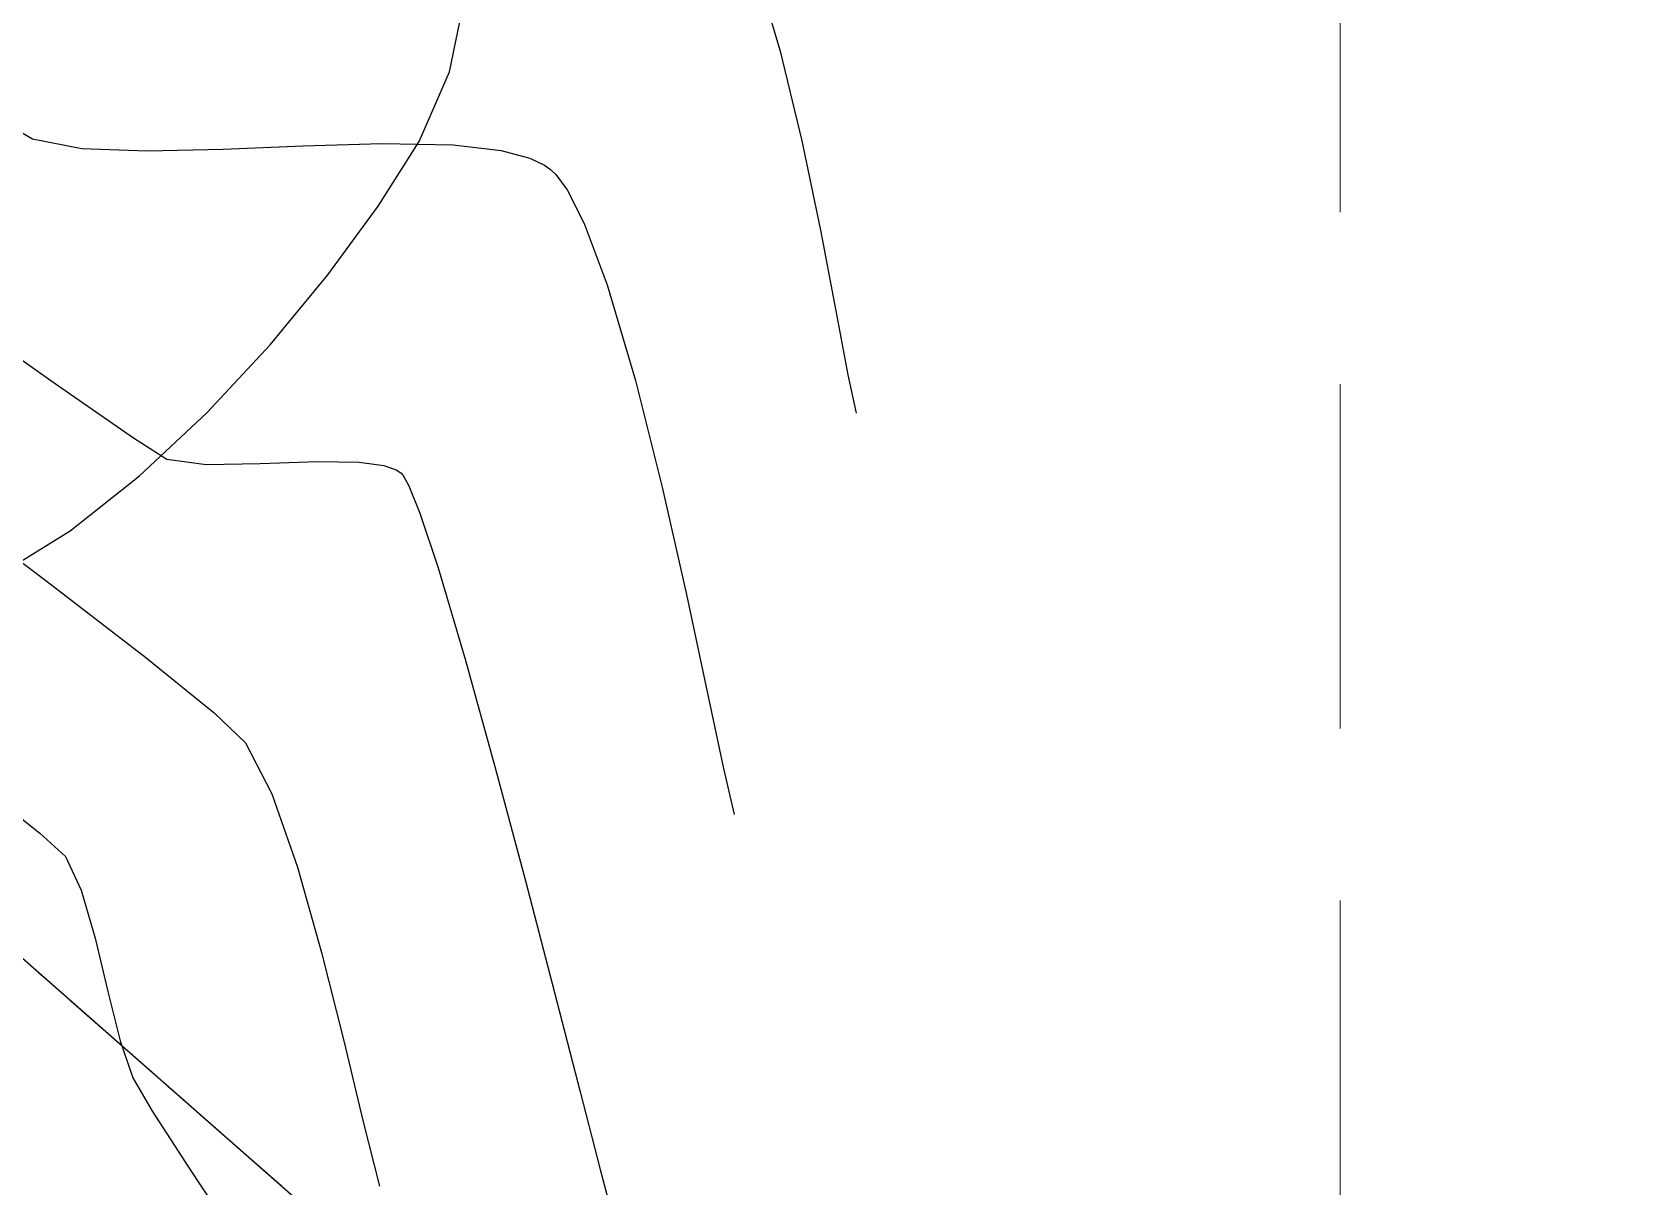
# Model space of a CAD drawing. Header units: inches. Extents: x 2547543 to 2548696, y 7125653 to 7126375.
# Drawn here: x 2547996.38 to 2548014.85, y 7125801.05 to 7125814.47 of the extents above; entities that cross this region are included whole.
import ezdxf

# ---------------------------------------------------------------- set-up
doc = ezdxf.new("R2010")
doc.units = ezdxf.units.IN
doc.header["$MEASUREMENT"] = 0
doc.linetypes.add('CENTER', pattern=[2, 1.25, -0.25, 0.25, -0.25])
doc.linetypes.add('HIDDEN', pattern=[0.375, 0.25, -0.125])
for name, color, linetype in [('CONT-MJR', 6, 'Continuous'), ('GRID', 254, 'HIDDEN'), ('V-AREA', 6, 'Continuous'), ('V-CREEK-CNTR-E', 2, 'CENTER'), ('V-TOPO-MAJR-E', 6, 'Continuous'), ('V-TOPO-MINR-E', 14, 'Continuous')]:
    doc.layers.add(name, color=color, linetype=linetype)

msp = doc.modelspace()

# ---------------------------------------------------------------- linework, layer by layer
at = {"layer": 'CONT-MJR', "color": 35, "elevation": 560}
for points in [[(2548001.231738448, 7125814.007846819), (2548001.401705256, 7125814.833786639)], [(2547999.819805142, 7125811.648169027), (2548000.402878578, 7125812.447629025)], [(2547997.631018008, 7125809.311482921), (2547998.41320954, 7125810.043728951)]]:
    msp.add_lwpolyline(points, dxfattribs=at)
at = {"layer": 'CONT-MJR', "color": 35, "extrusion": (0.9167212404077627, -0.3995274300786529, 0), "elevation": -511151.3080537287}
msp.add_lwpolyline([(7550380.555372341, 560), (7550381.440142051, 560)], dxfattribs=at)
at = {"layer": 'CONT-MJR', "color": 35, "extrusion": (0.8443496669204793, -0.5357925344489933, 0), "elevation": -1666553.819839565}
msp.add_lwpolyline([(7381876.960328745, 560), (7381877.847556673, 560)], dxfattribs=at)
at = {"layer": 'CONT-MJR', "color": 35, "extrusion": (0.7718211706125822, -0.6358396657917965, 0), "elevation": -2564273.493224433}
msp.add_lwpolyline([(7119970.58781701, 560), (7119971.641717052, 560)], dxfattribs=at)
at = {"layer": 'CONT-MJR', "color": 35, "extrusion": (0.731885028956286, -0.6814281358952362, 0), "elevation": -2990885.562409338}
msp.add_lwpolyline([(6951551.499168954, 560.0000000000009), (6951552.579963995, 560.0000000000009)], dxfattribs=at)
at = {"layer": 'CONT-MJR', "color": 35, "extrusion": (-0.6195350453525329, 0.7849689978464341, 0), "elevation": 4014965.566188649}
msp.add_lwpolyline([(-6414786.713534701, 560.0000000000009), (-6414787.741898367, 560.0000000000009)], dxfattribs=at)
at = {"layer": 'CONT-MJR', "color": 35, "extrusion": (0.5287538661552857, -0.8487752052374282, 0), "elevation": -4700946.548548394}
msp.add_lwpolyline([(5930474.456897357, 560.0000000000009), (5930475.413110897, 560.0000000000009)], dxfattribs=at)
at = {"layer": 'GRID', "color": 252, "linetype": 'HIDDEN', "lineweight": 0, "ltscale": 16}
msp.add_line((2548011.583313596, 7126356.376313465), (2548011.583313596, 7125726.296813901), dxfattribs=at)
at = {"layer": 'V-AREA', "color": 5}
msp.add_line((2547990.823800004, 7125808.490599999), (2548014.8493, 7125787.375900001), dxfattribs=at)
at = {"layer": 'V-CREEK-CNTR-E', "color": 5}
msp.add_line((2547990.8238, 7125808.4906), (2548014.8493, 7125787.3759), dxfattribs=at)
at = {"layer": 'V-TOPO-MAJR-E', "color": 35, "extrusion": (-0.6233349431013696, -0.7819549531199431, 0), "elevation": -7160313.87360478}
msp.add_lwpolyline([(-2449345.731589097, 560), (-2449344.889201745, 560)], dxfattribs=at)
at = {"layer": 'V-TOPO-MAJR-E', "color": 35, "elevation": 560}
for points in [[(2547996.472981061, 7125805.156504904), (2547996.768151992, 7125804.886330067)], [(2547996.768151992, 7125804.886330067), (2547996.951886808, 7125804.493894288)], [(2547996.951886808, 7125804.493894288), (2547997.113255322, 7125803.936510241)], [(2547997.403730861, 7125802.742746352), (2547997.550256595, 7125802.314291016)], [(2547997.772605271, 7125801.935785194), (2547998.205591853, 7125801.264522402)], [(2547998.205591853, 7125801.264522402), (2547998.781832926, 7125800.396262137)]]:
    msp.add_lwpolyline(points, dxfattribs=at)
at = {"layer": 'V-TOPO-MAJR-E', "color": 35, "extrusion": (0.9726356231837399, 0.232335844229809, 0), "elevation": 4133852.433526664}
msp.add_lwpolyline([(6338819.692069493, 560), (6338819.056302051, 560)], dxfattribs=at)
at = {"layer": 'V-TOPO-MAJR-E', "color": 35, "extrusion": (0.9705713960461305, 0.2408135485745468, 0), "elevation": 4189003.242183967}
msp.add_lwpolyline([(6302508.612265802, 560.0000000000009), (6302508.019425514, 560.0000000000009)], dxfattribs=at)
at = {"layer": 'V-TOPO-MAJR-E', "color": 35, "extrusion": (0.8622345213101831, 0.5065092597978832, 0), "elevation": 5806256.3037226}
msp.add_lwpolyline([(4853528.394266422, 560), (4853527.955283972, 560)], dxfattribs=at)
at = {"layer": 'V-TOPO-MINR-E', "color": 35, "extrusion": (0.9582731359734235, 0.2858541531474763, 0), "elevation": 4478628.412664866}
msp.add_lwpolyline([(6100119.517917792, 564.0000000000009), (6100118.531695998, 564.0000000000009)], dxfattribs=at)
at = {"layer": 'V-TOPO-MINR-E', "color": 35}
for points, elevation in [([(2548005.076886849, 7125814.247342459), (2548005.327011194, 7125813.206366416)], 564), ([(2547995.92779628, 7125813.491231305), (2547996.387780421, 7125813.228504812)], 563), ([(2547996.959399156, 7125813.118147527), (2547997.719627358, 7125813.088252943)], 563), ([(2547998.599960242, 7125813.108033327), (2547999.531893028, 7125813.146700946)], 563), ([(2547999.531893028, 7125813.146700946), (2548000.446920932, 7125813.173468065)], 563), ([(2547997.719627358, 7125813.088252943), (2547998.599960242, 7125813.108033327)], 563), ([(2548002.164083365, 7125813.004921317), (2548002.335952383, 7125812.923040154)], 563), ([(2548002.335952383, 7125812.923040154), (2548002.405527527, 7125812.874489091)], 563), ([(2547995.254554667, 7125811.368472882), (2547996.63889592, 7125810.391252425)], 562), ([(2547996.63889592, 7125810.391252425), (2547997.560734897, 7125809.752876243)], 562), ([(2547999.030282356, 7125809.454541096), (2547999.700297894, 7125809.479507757)], 562), ([(2548000.182721135, 7125809.471816191), (2548000.470715555, 7125809.430780959)], 562), ([(2548000.612357074, 7125809.37979886), (2548000.665031217, 7125809.345853891)], 562), ([(2548000.665031217, 7125809.345853891), (2548000.692722175, 7125809.314990037)], 562), ([(2548003.986217813, 7125807.934057399), (2548004.227795277, 7125806.802452567)], 563), ([(2548001.413064636, 7125807.182776676), (2548001.759340048, 7125805.933076091)], 562), ([(2547998.495741646, 7125806.555987063), (2547998.86198811, 7125806.207903852)], 561), ([(2548004.416971007, 7125805.908810019), (2548004.54193863, 7125805.37561623)], 563), ([(2547999.167559329, 7125805.614384587), (2547999.464613312, 7125804.764470579)], 561), ([(2547999.745753952, 7125803.770850324), (2548000.003585139, 7125802.746212313)], 561), ([(2548002.74918522, 7125802.150324117), (2548002.981908046, 7125801.247802984)], 562)]:
    msp.add_lwpolyline(points, dxfattribs=dict(at, elevation=elevation))
at = {"layer": 'V-TOPO-MINR-E', "color": 35, "extrusion": (-0.1895606163036568, -0.9818690201582786, 0), "elevation": -7479615.018110067}
msp.add_lwpolyline([(1151025.169376672, 563.0000000000005), (1151025.751550795, 563.0000000000005)], dxfattribs=at)
at = {"layer": 'V-TOPO-MINR-E', "color": 35, "extrusion": (-0.0191873590426427, -0.9998159056811253, 0), "elevation": -7173390.751161357}
msp.add_lwpolyline([(2410805.838684039, 563.0000000000009), (2410806.668455034, 563.0000000000009)], dxfattribs=at)
at = {"layer": 'V-TOPO-MINR-E', "color": 35, "extrusion": (-0.1146046424718269, -0.9934111816986484, 0), "elevation": -7370875.244718027}
msp.add_lwpolyline([(1714561.689854735, 563.0000000000009), (1714562.249707926, 563.0000000000009)], dxfattribs=at)
at = {"layer": 'V-TOPO-MINR-E', "color": 35, "extrusion": (0.9791082238709559, 0.2033398287307789, 0), "elevation": 3943734.607093736}
msp.add_lwpolyline([(6458831.345322058, 564.0000000000009), (6458830.284198347, 564.0000000000009)], dxfattribs=at)
at = {"layer": 'V-TOPO-MINR-E', "color": 35, "extrusion": (-0.2579237367731296, -0.9661652788260326, 0), "elevation": -7541903.348228378}
msp.add_lwpolyline([(623874.5605505083, 563), (623874.9035350694, 563)], dxfattribs=at)
at = {"layer": 'V-TOPO-MINR-E', "color": 35, "extrusion": (0.6887252149019689, 0.7250224674851371, 0), "elevation": 6921247.937417119}
msp.add_lwpolyline([(3060368.012120084, 563), (3060367.923569734, 563)], dxfattribs=at)
at = {"layer": 'V-TOPO-MINR-E', "color": 35, "extrusion": (0.806553593303585, 0.5911609773395696, 0), "elevation": 6267603.014874754}
msp.add_lwpolyline([(4241070.299670607, 563), (4241070.079364181, 563)], dxfattribs=at)
at = {"layer": 'V-TOPO-MINR-E', "color": 35, "extrusion": (0.8917087889029359, 0.4526095842923119, 0), "elevation": 5497287.407376753}
msp.add_lwpolyline([(5200899.357884387, 563), (5200898.919262393, 563)], dxfattribs=at)
at = {"layer": 'V-TOPO-MINR-E', "color": 35, "extrusion": (0.9366276862793838, 0.3503263868093987, 0), "elevation": 4882890.0225472}
msp.add_lwpolyline([(5781600.421630397, 563.0000000000009), (5781599.660485488, 563.0000000000009)], dxfattribs=at)
at = {"layer": 'V-TOPO-MINR-E', "color": 35, "extrusion": (0.9823404304199294, 0.1871023216381557, 0), "elevation": 3836264.861686884}
msp.add_lwpolyline([(6523235.639025542, 564.0000000000005), (6523234.683138418, 564.0000000000005)], dxfattribs=at)
at = {"layer": 'V-TOPO-MINR-E', "color": 35, "extrusion": (0.9590597856679006, 0.283203685559776, 0), "elevation": 4461743.3619378}
msp.add_lwpolyline([(6112475.421514667, 563.0000000000005), (6112474.263533867, 563.0000000000005)], dxfattribs=at)
at = {"layer": 'V-TOPO-MINR-E', "color": 35, "extrusion": (0.9827754328442887, 0.1848038111017226, 0), "elevation": 3820994.498163953}
msp.add_lwpolyline([(6532191.046296356, 564.0000000000009), (6532190.292176059, 564.0000000000009)], dxfattribs=at)
at = {"layer": 'V-TOPO-MINR-E', "color": 35, "extrusion": (0.9699684538541603, 0.2432307516079532, 0), "elevation": 4204699.136170249}
msp.add_lwpolyline([(6292058.536317751, 563.0000000000009), (6292057.257853528, 563.0000000000009)], dxfattribs=at)
at = {"layer": 'V-TOPO-MINR-E', "color": 35, "extrusion": (0.9769457738957599, 0.2134875988604834, 0), "elevation": 4010535.728621633}
msp.add_lwpolyline([(6417562.7879786, 564.0000000000005), (6417562.332141683, 564.0000000000005)], dxfattribs=at)
at = {"layer": 'V-TOPO-MINR-E', "color": 35, "extrusion": (-0.5377318784417169, -0.843115903602549, 0), "elevation": -7378023.043294998}
msp.add_lwpolyline([(-1683517.798036355, 562), (-1683517.338323296, 562)], dxfattribs=at)
at = {"layer": 'V-TOPO-MINR-E', "color": 35, "extrusion": (-0.1334930028386958, -0.9910497556596783, 0), "elevation": -7402171.666824423}
msp.add_lwpolyline([(1573947.035541201, 562.0000000000009), (1573947.495397712, 562.0000000000009)], dxfattribs=at)
at = {"layer": 'V-TOPO-MINR-E', "color": 35, "extrusion": (0.01637371480295175, -0.9998659417459681, 0), "elevation": -7083133.971527016}
msp.add_lwpolyline([(2664332.795430569, 562.0000000000009), (2664333.421729915, 562.0000000000009)], dxfattribs=at)
at = {"layer": 'V-TOPO-MINR-E', "color": 35, "extrusion": (-0.01594157958675288, -0.9998729249461051, 0), "elevation": -7165523.106893427}
msp.add_lwpolyline([(2434079.254161044, 562.0000000000005), (2434079.736645597, 562.0000000000005)], dxfattribs=at)
at = {"layer": 'V-TOPO-MINR-E', "color": 35, "extrusion": (-0.3386674351213596, -0.9409061421780175, 0), "elevation": -7567642.645517101}
msp.add_lwpolyline([(-15850.30991743738, 562), (-15850.15938008577, 562)], dxfattribs=at)
at = {"layer": 'V-TOPO-MINR-E', "color": 35, "extrusion": (0.8740847836095552, 0.485773394765746, 0), "elevation": 5688697.215531148}
msp.add_lwpolyline([(4990810.546766898, 562.0000000000009), (4990810.408396569, 562.0000000000009)], dxfattribs=at)
at = {"layer": 'V-TOPO-MINR-E', "color": 35, "extrusion": (-0.6013440703491016, -0.7989901808257562, 0), "elevation": -7225673.310504193}
msp.add_lwpolyline([(-2249240.071128135, 561), (-2249238.22634833, 561)], dxfattribs=at)
at = {"layer": 'V-TOPO-MINR-E', "color": 35, "extrusion": (0.927427464934299, 0.3740030712247427, 0), "elevation": 5028160.408974166}
msp.add_lwpolyline([(5655711.046736397, 562.0000000000009), (5655710.705831822, 562.0000000000009)], dxfattribs=at)
at = {"layer": 'V-TOPO-MINR-E', "color": 35, "extrusion": (0.9753444607275726, 0.2206879764011636, 0), "elevation": 4057761.707059802}
msp.add_lwpolyline([(6387804.731716305, 563), (6387803.453110964, 563)], dxfattribs=at)
at = {"layer": 'V-TOPO-MINR-E', "color": 35, "extrusion": (0.9488183331274204, 0.3158223721038515, 0), "elevation": 4668079.817796493}
msp.add_lwpolyline([(5956382.417299693, 562), (5956381.747186221, 562)], dxfattribs=at)
at = {"layer": 'V-TOPO-MINR-E', "color": 35, "extrusion": (0.9587667455436324, 0.2841941724238409, 0), "elevation": 4468051.897605635}
msp.add_lwpolyline([(6107860.91392353, 562.0000000000009), (6107859.809081553, 562.0000000000009)], dxfattribs=at)
at = {"layer": 'V-TOPO-MINR-E', "color": 35, "extrusion": (-0.6110593917982696, -0.7915847520607815, 0), "elevation": -7197658.251722978}
msp.add_lwpolyline([(-2337336.749465798, 561), (-2337335.282396984, 561)], dxfattribs=at)
at = {"layer": 'V-TOPO-MINR-E', "color": 35, "extrusion": (0.6300926994843118, 0.7765199225110537, 0), "elevation": 7138806.005147655}
msp.add_lwpolyline([(2511348.114420122, 561), (2511347.094393311, 561)], dxfattribs=at)
at = {"layer": 'V-TOPO-MINR-E', "color": 35, "extrusion": (0.9783195553040489, 0.2071010567565701, 0), "elevation": 3968524.482080595}
msp.add_lwpolyline([(6443621.773961352, 563), (6443620.860514878, 563)], dxfattribs=at)
at = {"layer": 'V-TOPO-MINR-E', "color": 35, "extrusion": (0.8890849919320295, 0.4577421513485767, 0), "elevation": 5527169.411352474}
msp.add_lwpolyline([(5169120.874143243, 561.0000000000009), (5169120.206581343, 561.0000000000009)], dxfattribs=at)
at = {"layer": 'V-TOPO-MINR-E', "color": 35, "extrusion": (0.9662657236079313, 0.2575471828237326, 0), "elevation": 4297278.007155381}
msp.add_lwpolyline([(6229191.351265518, 562.0000000000009), (6229189.975627834, 562.0000000000009)], dxfattribs=at)
at = {"layer": 'V-TOPO-MINR-E', "color": 35, "extrusion": (0.9622244761531931, 0.2722573368923476, 0), "elevation": 4391800.078465723}
msp.add_lwpolyline([(6162912.208023883, 561), (6162911.175395553, 561)], dxfattribs=at)
at = {"layer": 'V-TOPO-MINR-E', "color": 35, "extrusion": (0.9677153198068487, 0.2520457494407091, 0), "elevation": 4261769.442005643}
msp.add_lwpolyline([(6253537.178783741, 562), (6253535.837605619, 562)], dxfattribs=at)
at = {"layer": 'V-TOPO-MINR-E', "color": 35, "extrusion": (0.968422095235171, 0.2493163561829058, 0), "elevation": 4244121.188030051}
msp.add_lwpolyline([(6265526.681001788, 562), (6265525.487677285, 562)], dxfattribs=at)
at = {"layer": 'V-TOPO-MINR-E', "color": 35, "extrusion": (0.9721966537962808, 0.234165894927751, 0), "elevation": 4145777.054503816}
msp.add_lwpolyline([(6331026.884364532, 561), (6331025.91442983, 561)], dxfattribs=at)
at = {"layer": 'V-TOPO-MINR-E', "color": 35, "extrusion": (0.9695693508614798, 0.244816816967399, 0), "elevation": 4214979.045496144}
msp.add_lwpolyline([(6285165.722625051, 561.0000000000009), (6285164.950521395, 561.0000000000009)], dxfattribs=at)
at = {"layer": 'V-TOPO-MINR-E', "color": 35, "extrusion": (0.9662097625413424, 0.2577570460138828, 0), "elevation": 4298630.836219745}
msp.add_lwpolyline([(6228253.009705341, 562), (6228252.452355796, 562)], dxfattribs=at)

doc.saveas('drawing.dxf')
